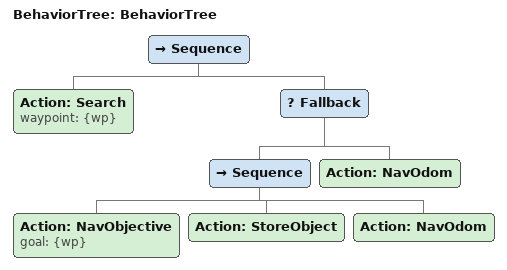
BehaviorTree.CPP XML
<?xml version="1.0"?>
<root main_tree_to_execute="BehaviorTree">
    <BehaviorTree ID="BehaviorTree">
        <Sequence>
            <Action ID="Search" waypoint="{wp}"/>
            <Fallback>
                <Sequence>
                    <Action ID="NavObjective" goal="{wp}"/>
                    <Action ID="StoreObject"/>
                    <Action ID="NavOdom"/>
                </Sequence>
                <Action ID="NavOdom"/>
            </Fallback>
        </Sequence>
    </BehaviorTree>
</root>
